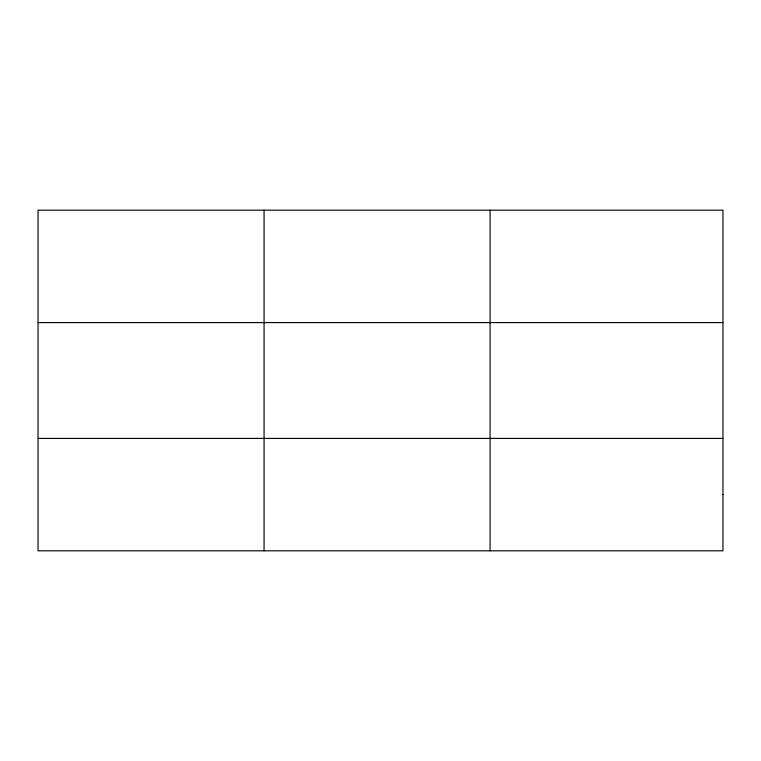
<?xml version="1.0" encoding="UTF-8"?>
<svg xmlns="http://www.w3.org/2000/svg" width="761" height="761" viewBox="0 0 761 761"><rect width="100%" height="100%" fill="white"/><g stroke="black" fill="none" stroke-linecap="round" stroke-linejoin="round"><path stroke-width="1.14" d="M264.067 550.812L264.067 210.188M490.084 550.812L490.084 210.188M38.05 322.597L722.95 322.597M38.05 438.403L722.95 438.403M722.95 494.612L722.95 550.812L38.05 550.812L38.05 210.188L722.95 210.188L722.95 494.612"/></g></svg>
